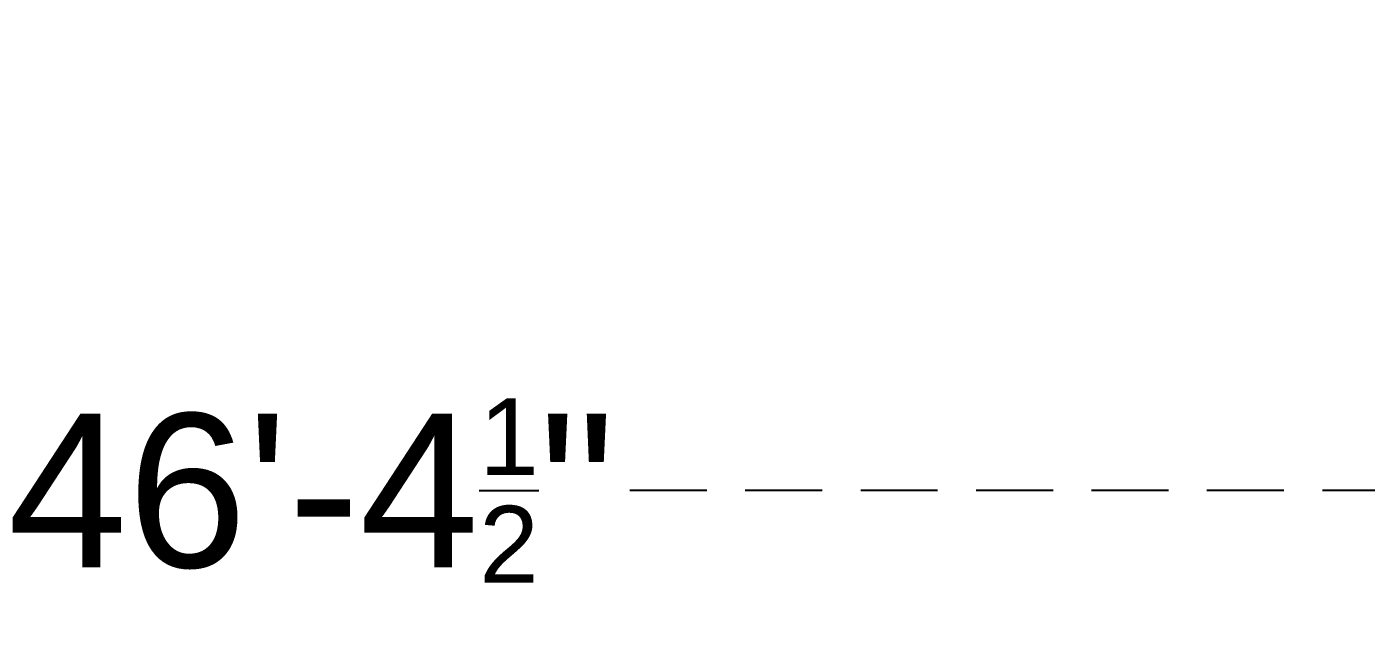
# Model space of a CAD drawing. Header units: inches. Extents: x 3867 to 6777, y -892 to 1021.
# Drawn here: x 6470.3 to 6557.3, y -892.1 to -852 of the extents above; entities that cross this region are included whole.
import ezdxf

# ---------------------------------------------------------------- set-up
doc = ezdxf.new("R2010")
doc.units = ezdxf.units.IN
doc.header["$MEASUREMENT"] = 0
doc.linetypes.add('HIDDEN', pattern=[0.375, 0.25, -0.125])
doc.layers.add('HATCH', color=1, linetype='Continuous')
doc.styles.get("Standard").update_dxf_attribs({"font": 'arial.ttf'})
doc.dimstyles.new('details12', dxfattribs={"dimtxt": 10, "dimasz": 10, "dimexe": 10, "dimexo": 10, "dimgap": 0.09, "dimtad": 0, "dimdec": 1, "dimzin": 3, "dimdsep": 46, "dimlunit": 4, "dimtxsty": 'Standard', "dimblk": 'OBLIQUE', "dimcen": 10, "dimdle": 10, "dimclrd": 4, "dimclre": 4, "dimclrt": 7, "dimadec": 0, "dimazin": 0, "dimtfac": 0.5, "dimtdec": 1, "dimtofl": 0, "dimtmove": 0, "dimatfit": 3, "dimfxl": 1, "dimtolj": 1, "dimtzin": 0, "dimarcsym": 0})

# ---------------------------------------------------------------- blocks, each defined once
blk = doc.blocks.new('_Oblique')
at = {"color": 0, "lineweight": -2}
blk.add_line((-0.5, -0.5), (0.5, 0.5), dxfattribs=at)
blk = doc.blocks.new('*D38')
at = {"layer": 'Defpoints', "color": 0, "linetype": 'HIDDEN', "ltscale": 20, "transparency": 16777216}
for p in [(6210.613, -851.525), (6766.98, -851.525), (6766.98, -882.118)]:
    blk.add_point(p, dxfattribs=at)
at = {"layer": 'HATCH', "color": 4, "linetype": 'HIDDEN', "lineweight": -2, "ltscale": 20, "transparency": 16777216}
for p, q in [((6210.613, -861.525), (6210.613, -892.118)), ((6766.98, -861.525), (6766.98, -892.118)), ((6200.613, -882.118), (6469.507, -882.118)), ((6776.98, -882.118), (6508.087, -882.118))]:
    blk.add_line(p, q, dxfattribs=at)
at = {"layer": 'HATCH', "color": 4, "linetype": 'HIDDEN', "lineweight": -2, "ltscale": 20, "transparency": 16777216, "xscale": 10, "yscale": 10, "zscale": 10, "rotation": 180}
blk.add_blockref('_Oblique', (6210.613, -882.118), dxfattribs=at)
at = {"layer": 'HATCH', "color": 4, "linetype": 'HIDDEN', "lineweight": -2, "ltscale": 20, "transparency": 16777216, "xscale": 10, "yscale": 10, "zscale": 10}
blk.add_blockref('_Oblique', (6766.98, -882.118), dxfattribs=at)
at = {"layer": 'HATCH', "color": 7, "linetype": 'HIDDEN', "ltscale": 20, "transparency": 16777216, "insert": (6488.797, -882.118), "char_height": 10, "attachment_point": 5}
blk.add_mtext('\\A1;46\'-4{\\H0.5x;\\S1/2;}"', dxfattribs=at)

msp = doc.modelspace()

# ---------------------------------------------------------------- dimensions: what is measured, and where the dimension line sits
at = {"layer": 'HATCH', "linetype": 'HIDDEN', "ltscale": 20}
dim = msp.add_linear_dim(base=(6766.98, -882.118), p1=(6210.613, -851.525), p2=(6766.98, -851.525), dimstyle='details12', dxfattribs=at)
dim.commit()
dim.dimension.update_dxf_attribs({"geometry": '*D38', "text_midpoint": (6488.797, -882.118)})

doc.saveas('drawing.dxf')
